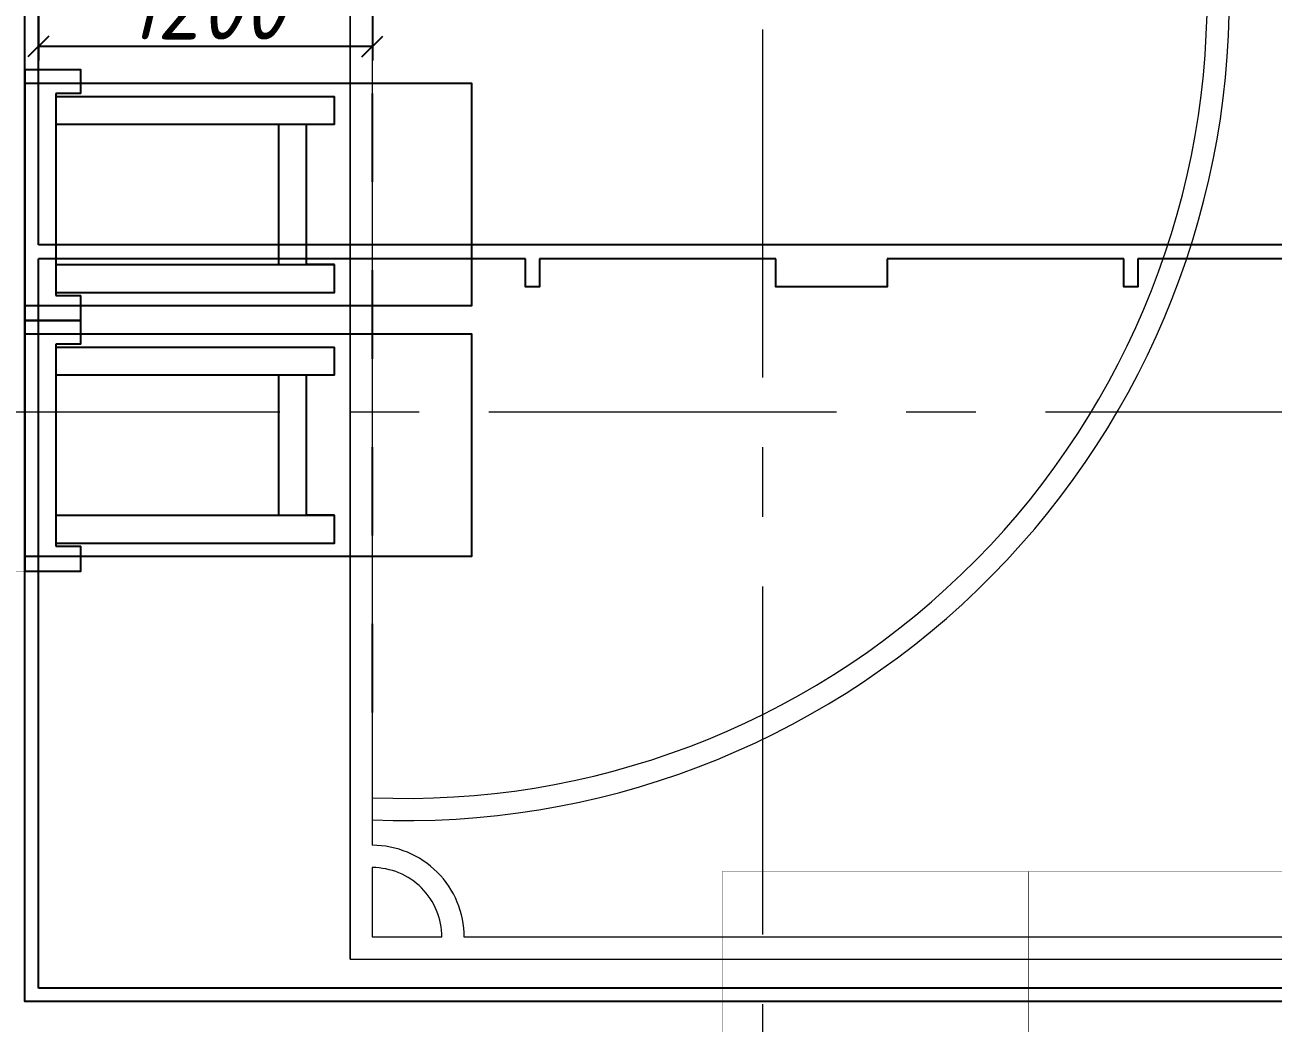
# Model space of a CAD drawing. Header units: millimetres. Extents: x -13407 to 8063098, y -2635 to 109271.
# Drawn here: x 29770 to 34254, y 61201 to 64785 of the extents above; entities that cross this region are included whole.
import ezdxf

# ---------------------------------------------------------------- set-up
doc = ezdxf.new("R2010")
doc.units = ezdxf.units.MM
doc.linetypes.add('CENTER', pattern=[2, 1.25, -0.25, 0.25, -0.25])
doc.linetypes.add('Штрих', pattern=[6.35, 3.175, -3.175])
doc.layers.get('Defpoints').update_dxf_attribs({"color": 6})
doc.layers.add('АР_Оси', color=193, linetype='Continuous', lineweight=9)
doc.layers.add('ТХ_разметка минифутбол', color=7, linetype='Continuous', lineweight=9)
doc.layers.add('ТХ_Задание КР', color=7, linetype='Continuous', true_color=0x9a5430)
doc.layers.add('ТХ_обор_спорт', color=5, linetype='Continuous')
doc.layers.add('ТХ_разметка баскетбол', color=7, linetype='Continuous')
doc.styles.add('ISOCPEUR_I_2', font='isocpeui.ttf', dxfattribs={"width": 0.9})
doc.dimstyles.new('BY  ARTEM 250', dxfattribs={"dimtxt": 250, "dimasz": 75, "dimexe": 50, "dimexo": 0, "dimgap": 25, "dimtad": 1, "dimdec": 0, "dimrnd": 50, "dimzin": 12, "dimdsep": 46, "dimtxsty": 'ISOCPEUR_I_2', "dimblk": 'OBLIQUE', "dimcen": 50, "dimclrd": 256, "dimclre": 256, "dimclrt": 256, "dimazin": 2, "dimtfac": 1, "dimtdec": 0, "dimtix": 1, "dimtmove": 0, "dimatfit": 0, "dimldrblk": 'OBLIQUE', "dimfxl": 1, "dimlwd": -1, "dimlwe": -1, "dimarcsym": 0})

# ---------------------------------------------------------------- blocks, each defined once
blk = doc.blocks.new('спорт инвентарь 1')
at = {"color": 253}
blk.add_lwpolyline([(-52.9, 0), (-852.4, 0), (-852.4, 1604.1), (-52.9, 1604.1)], close=True, dxfattribs=at)
for points in [[(-804.7, 111.2), (-804.7, 1111.8)], [(-704.1, 1111.8), (-804.7, 1111.8)], [(-704.1, 1111.8), (-704.1, 111.2)], [(-201.2, 1111.8), (-201.2, 1011.2), (-704.1, 1011.2), (-704.1, 910.6), (-201.2, 910.6)], [(-201.2, 111.2), (-201.2, 1111.8)], [(-100.6, 111.2), (-100.6, 1111.8), (-201.2, 1111.8)], [(-815.3, 201.2), (-900, 201.2), (-900, 0), (0, 0), (0, 201.2), (-90, 201.2)], [(-815.3, 201.2), (-815.3, 111.2)], [(-90, 111.2), (-90, 201.2)], [(-815.3, 111.2), (-90, 111.2)]]:
    blk.add_lwpolyline(points, dxfattribs=at)
blk = doc.blocks.new('_Oblique')
at = {"color": 253, "linetype": 'ByBlock', "lineweight": -2}
blk.add_line((-0.5, -0.5), (0.5, 0.5), dxfattribs=at)
blk = doc.blocks.new('*D149')
at = {"layer": 'Defpoints', "color": 0, "transparency": 16777216}
for p in [(-10976.9, -1300), (-9776.9, -1300), (-10976.9, -1687.4)]:
    blk.add_point(p, dxfattribs=at)
at = {"layer": 'ТХ_разметка баскетбол', "transparency": 16777216}
for p, q in [((-10976.9, -1300), (-10976.9, -1737.4)), ((-9776.9, -1300), (-9776.9, -1737.4)), ((-9776.9, -1687.4), (-10976.9, -1687.4))]:
    blk.add_line(p, q, dxfattribs=at)
at = {"layer": 'ТХ_разметка баскетбол', "transparency": 16777216, "xscale": 75, "yscale": 75, "zscale": 75, "rotation": 180}
blk.add_blockref('_Oblique', (-10976.9, -1687.4), dxfattribs=at)
at = {"layer": 'ТХ_разметка баскетбол', "transparency": 16777216, "xscale": 75, "yscale": 75, "zscale": 75}
blk.add_blockref('_Oblique', (-9776.9, -1687.4), dxfattribs=at)
at = {"layer": 'ТХ_разметка баскетбол', "transparency": 16777216, "insert": (-10376.9, -1537.4), "char_height": 250, "attachment_point": 5, "style": 'ISOCPEUR_I_2'}
blk.add_mtext('1200', dxfattribs=at)
blk = doc.blocks.new('A$C00b7f25d')
at = {"layer": 'ТХ_разметка минифутбол', "color": 253}
for p, q in [((-444.5, 10627.5), (-444.5, 697.5)), ((-444.5, 697.5), (-444.5, 10627.5)), ((-364.5, 10217.5), (-364.5, 1106.3)), ((-364.5, 1026.3), (-364.5, 777.1)), ((-364.5, 777.1), (-114.4, 777.1)), ((-34.4, 777.1), (10122.5, 777.3)), ((-444.5, 697.5), (10202.5, 697.5))]:
    blk.add_line(p, q, dxfattribs=at)
for centre, radius, start, end in [((-244, 4154), 2959.2, 267.6652, 0.2111), ((-244.1, 4154), 2879.3, 267.6022, 0.2151), ((-364.4, 776.3), 330, 0, 90.0135), ((-364.4, 776.3), 250, 0, 90.0177)]:
    blk.add_arc(centre, radius, start, end, dxfattribs=at)
blk = doc.blocks.new('баскетбол')
at = {"color": 253, "linetype": 'Штрих', "ltscale": 100}
blk.add_lwpolyline([(-9776.9, -4078.8), (-9776.9, 4057.6)], dxfattribs=at)
at = {"layer": 'ТХ_разметка баскетбол', "color": 253}
for p, q in [((-10976.9, -2400), (-10976.9, 2400)), ((-5225, -2400), (-10976.9, -2400)), ((-10976.9, -5068.9), (-10976.9, -2450)), ((-9226.9, -2450), (-10976.9, -2450)), ((-8326.7, -2450), (-9176.7, -2450)), ((-7076.7, -2450), (-7926.7, -2450)), ((-6176.6, -2450), (-7026.6, -2450)), ((-5278.9, -5068.9), (-10976.9, -5068.9))]:
    blk.add_line(p, q, dxfattribs=at)
for points in [[(4205, 5117), (12525, 5117), (12525, -5117), (-11025, -5117), (-11025, 5117), (-2705, 5117)], [(-9176.7, -2450), (-9176.7, -2550), (-9226.9, -2550), (-9226.9, -2450)], [(-7926.7, -2450), (-7926.7, -2550), (-8326.7, -2550), (-8326.7, -2450)], [(-7026.6, -2450), (-7026.6, -2550), (-7076.7, -2550), (-7076.7, -2450)]]:
    blk.add_lwpolyline(points, dxfattribs=at)
dim = blk.add_linear_dim(base=(-10976.9, -1687.4), p1=(-9776.9, -1300), p2=(-10976.9, -1300), dimstyle='BY  ARTEM 250', override={"dimclrd": 253, "dimclre": 253, "dimclrt": 253}, dxfattribs=at)
dim.commit()
dim.dimension.update_dxf_attribs({"geometry": '*D149', "text_midpoint": (-10376.9, -1537.4)})

msp = doc.modelspace()

# ---------------------------------------------------------------- linework, layer by layer
at = {"layer": 'АР_Оси', "color": 253, "linetype": 'CENTER', "ltscale": 1000}
for p, q in [((32419.4, 70768.8), (32419.4, 15036.4)), ((-12563.8, 63395), (70614.6, 63395))]:
    msp.add_line(p, q, dxfattribs=at)
at = {"layer": 'ТХ_Задание КР', "color": 253, "ltscale": 100, "const_width": 2}
msp.add_lwpolyline([(29769.9, 62823.4), (29649.8, 62823.4), (29649.8, 69893.2), (29769.9, 69893.2)], close=True, dxfattribs=at)
at = {"layer": 'ТХ_обор_спорт', "color": 253, "const_width": 2}
for points in [[(32274.9, 60645), (32274.9, 61745), (33374.9, 61745), (33374.9, 60645)], [(33374.9, 60645), (33374.9, 61745), (34474.9, 61745), (34474.9, 60645)]]:
    msp.add_lwpolyline(points, close=True, dxfattribs=at)

# ---------------------------------------------------------------- block references
at = {"layer": 'ТХ_обор_спорт', "color": 253, "ltscale": 10}
msp.add_blockref('баскетбол', (40794.9, 66395), dxfattribs=at)
at = {"layer": 'ТХ_обор_спорт', "color": 253, "ltscale": 100}
msp.add_blockref('A$C00b7f25d', (31382.4, 60732.6), dxfattribs=at)
at = {"layer": 'ТХ_обор_спорт', "color": 253, "rotation": 270}
for p in [(29769.9, 63723.4), (29769.9, 62823.4)]:
    msp.add_blockref('спорт инвентарь 1', p, dxfattribs=at)

doc.saveas('drawing.dxf')
